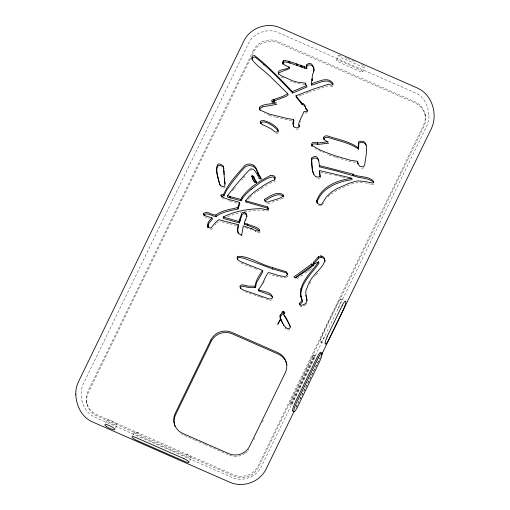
<?xml version="1.0" encoding="UTF-8"?>
<svg xmlns="http://www.w3.org/2000/svg" width="510" height="510" viewBox="0 0 510 510"><rect width="100%" height="100%" fill="white"/><g stroke="black" fill="none" stroke-linecap="round" stroke-linejoin="round"><path stroke-width="0.38" stroke-dasharray="2.55 1.91" d="M242.346 234.581L241.842 235.76L240.274 235.856M428.98 115.783L428.802 119.334L426.838 125.843L261.452 466.542C256.409 477.264 242.473 482.256 231.731 477.334L94.905 417.225C82.837 411.959 78.036 395.779 83.162 384.157L248.548 43.458C253.591 32.736 267.527 27.744 278.269 32.666L415.095 92.775C424.333 96.524 428.483 106.609 428.974 115.948M287.876 276.025L287.041 277.147M225.171 186.724L224.719 187.776L222.908 188.126L221.27 187.38M309.71 284.07L310.864 281.622M338.085 308.626L338.952 306.752A8.179 1.396 -66.3 0 0 341.05 299.268A8.179 1.396 -66.3 0 0 337.926 302.538L322.556 334.203A8.179 1.396 -66.3 0 0 320.458 341.681A8.179 1.396 -66.3 0 0 323.582 338.417L324.468 336.67M250.608 58.287L88.351 392.541A18.462 17.754 -13.7 0 0 97.13 416.083L233.956 476.193A18.462 17.754 -13.7 0 0 258.487 467.281L423.874 126.582A18.462 17.754 -13.7 0 0 415.095 103.045L278.269 42.936A18.462 17.754 -13.7 0 0 253.738 51.841L252.348 54.704M105.5 423.383L107.113 420.074M115.413 428.292L117.019 424.983A5.54 1.186 25.9 0 0 110.421 420.482A5.54 1.186 25.9 0 0 108.84 421.993A5.54 1.186 25.9 0 0 117.019 424.983M132.619 435.425L134.226 432.11M336.594 60.033L338.844 55.399M362.68 71.955L364.93 67.32M189.599 461.072L191.212 457.763M322.645 204.733L323.416 203.139M306.618 303.762L307.033 302.895M253.884 439.594L254.573 438.173M262.51 421.821L263.205 420.399M296.087 407.267L298.522 402.262M299.912 399.394L319.368 359.314M319.713 358.6L320.758 356.452M300.205 122.056L300.785 121.01M263.135 283.375L264.875 280.219M278.498 132.727L276.949 133.582L275.323 133.237M212.389 228.091L211.497 229.36L209.043 229.035A2.053 1.976 -13.7 0 1 208.737 228.869M283.713 197.727L283.088 198.173M241.785 180.068L242.537 179.15M318.533 205.288L321.211 206.014L322.416 205.198M232.592 190.721L233.918 189.178M243.442 178.086L245.852 175.3M248.083 199.295L248.383 198.945M314.746 276.312L315.48 275.489M316.009 274.922L319.171 271.549M248.542 198.772L249.103 198.18M305.981 304.559L306.357 304.164M215.163 224.687L216.112 223.686M234.587 188.432L235.486 187.527M249.224 198.052L249.6 197.689M249.887 197.402L251.863 195.623M328.026 196.739L329.849 194.992M217.075 222.755L218.05 221.895M311.546 268.509L310.411 269.414M254.369 193.57L255.701 192.55M268.834 210.394L266.539 211.025L262.038 210.165L257.69 210.139L244.513 211.644M373.683 184.212L370.91 184.257M250.55 170.506L250.952 170.212M305.579 304.878L301.289 306.708L300.027 306.153M330.945 194.131L337.575 189.93L350.695 184.269M310.278 269.522L308.187 271.11M256.842 191.709L257.416 191.282M257.569 191.167L259.188 190.032M307.46 271.645L304.107 274.01M272.27 299.714L269.758 300.441L266.239 299.045M320.388 177.716L318.648 178.557L315.69 177.799M260.82 188.91L261.292 188.579M302.895 274.833L299.447 277.096M261.343 188.547L269.255 183.708M298.994 277.383L296.17 279.168L294.933 278.619M290.005 329.645L288.054 330.18L286.492 329.498M269.739 183.453L273.137 181.738M298.758 128.781L296.871 129.298L295.048 128.82M260.043 232.133L258.519 232.56L256.785 232.197M307.339 112.965L304.693 112.952M333.113 86.171L330.633 86.426L330.289 85.023M308.116 92.533L302.398 94.796M282.776 198.326L269.152 203.337L267.234 203.375M364.063 167.79L361.985 168.274L360.736 167.898M251.201 170.053L251.761 169.919M299.07 96.09L301.78 95.007M227.543 216.559L240.911 212.23M286.697 277.332L283.496 277.618L278.989 276.694M308.85 92.265L329.587 85.419M351.282 184.065L358.791 182.325L364.739 182.784M274.004 181.407L274.998 181.273M355.444 162.416L350.937 161.727L345.149 160.057M304.84 84.418L298.318 83.646L293.358 82.378M291.663 120.679L276.267 117.376M278.345 276.522L276.037 276.05M320.407 172.055L333.731 174.962M290.827 81.269L289.935 81.013M269.28 115.209L267.565 114.661M368.781 183.81L370.177 184.104M228.665 223.552L219.721 221.308M344.964 177.767L342.688 177.231M236.5 225.592L229.168 223.654M335.127 175.37L342.025 177.072M365.657 182.969L367.219 183.39M274.539 275.687L269.293 274.202M237.035 203.095L233.363 202.043M269.388 115.407L275.547 117.172M336.313 157.507L344.416 159.84M291.988 81.804L291.325 81.555M230.998 201.348L227.447 200.251M231.514 201.501L232.362 201.75M244.838 227.562L246.228 228.015M204.478 216.801L209.476 218.395M329.007 154.983L335.618 157.214M260.208 296.909L242.601 290.91M260.699 297.075L263.721 298.133M246.865 228.25L248 228.665M250.008 229.449L251.067 229.863M251.468 267.272L247.089 265.786L240.204 262.535M254.305 268.407L257.85 269.815M222.264 198.32L224.19 199.091M266.424 203.037L265.767 202.693M264.48 113.45L264.875 113.622M344.932 57.362L347.049 58.293M347.75 58.605L355.508 62.01M322.906 152.375L323.92 152.821M340.814 298.956L344.212 300.447M320.701 342L325.456 344.091M313.86 355.024L315.046 355.546M290.158 404.36L291.35 404.883M184.588 435.514L194.068 439.684M194.794 440.002L204.274 444.165M205.001 444.484L208.647 446.084M209.374 446.403L229.06 455.054M318.648 150.424L322.199 152.05M262.593 125.843L262.191 125.613M285.753 66.874L286.142 67.059M281.252 76.984L283.968 78.247M268.764 128.737L269.133 128.915M315.18 148.639L316.557 149.366M327.694 154.332L328.268 154.734M255.198 231.489L255.669 231.852M285.874 328.778L286.186 329.148M424.977 114.246L425.321 115.649M321.593 204.37L321.938 205.772M300.951 305.305L301.289 306.708M255.306 230.392L255.65 231.795M241.498 234.351L241.842 235.76M86.56 402.071L86.904 403.474M339.972 55.386A3.959 0.848 25.9 0 0 339.073 56.036A3.959 0.848 25.9 0 0 342.624 58.229L361.66 66.593A3.959 0.848 25.9 0 0 364.663 67.422A3.959 0.848 25.9 0 0 364.255 66.281M340.444 55.507A3.959 0.848 25.9 0 1 340.967 55.673M361.15 64.489A3.959 0.848 25.9 0 1 361.737 64.764M362.323 65.057A3.959 0.848 25.9 0 1 362.878 65.363M363.394 65.675A3.959 0.848 25.9 0 1 363.859 65.981M295.921 407.254A7.911 1.351 -66.3 0 0 296.482 406.139L318.081 361.641A7.911 1.351 -66.3 0 0 318.629 360.468M319.63 358.077A7.911 1.351 -66.3 0 1 319.152 359.269M248.855 449.514A15.823 15.223 -13.7 0 1 248.115 450.489M247.299 451.407A15.823 15.223 -13.7 0 1 245.463 453.046M244.966 453.415A15.823 15.223 -13.7 0 1 229.621 455.29M182.58 434.622A15.829 15.223 -13.7 0 1 180.98 433.723M138.58 433.079A5.278 1.128 25.9 0 0 134.162 432.391A5.278 1.128 25.9 0 0 139.262 435.891L186.851 456.794A5.278 1.128 25.9 0 0 191.269 457.483A5.278 1.128 25.9 0 0 186.169 453.989M253.393 50.439L88.007 391.138A18.462 17.754 -13.7 0 0 96.792 414.681L233.612 474.784A18.462 17.754 -13.7 0 0 258.143 465.879L423.529 125.18A18.462 17.754 -13.7 0 0 414.751 101.637L277.924 41.533A18.462 17.754 -13.7 0 0 253.393 50.439M312.636 356.739L291.038 401.242A2.639 0.453 -66.3 0 0 290.082 404.258A2.639 0.453 -66.3 0 0 291.382 402.645L312.981 358.147A2.639 0.453 -66.3 0 0 313.937 355.126A2.639 0.453 -66.3 0 0 312.636 356.739M313.828 357.261L292.23 401.765A2.639 0.453 -66.3 0 0 291.274 404.781A2.639 0.453 -66.3 0 0 292.568 403.168L314.173 358.67A2.639 0.453 -66.3 0 0 315.123 355.648A2.639 0.453 -66.3 0 0 313.828 357.261M358.9 69.124L339.864 60.76A3.959 0.848 25.9 0 0 336.549 60.244A3.959 0.848 25.9 0 0 340.374 62.864L359.41 71.228A3.959 0.848 25.9 0 0 362.725 71.744A3.959 0.848 25.9 0 0 358.9 69.124"/><path stroke-width="0.76" d="M264.824 201.227L264.824 201.112A0.912 0.88 -13.7 0 1 264.913 200.787C269.994 197.708 278.403 191.798 283.796 196.503M323.48 138.006L324.915 140.167L328.153 142.105L327.267 141.812L318.514 142.959L317.634 142.717C315.958 143.253 312.828 141.251 311.737 143.622L311.788 145.018C318.635 150.252 327.261 152.879 335.28 155.811L350.593 160.325L357.497 161.268L357.803 163.538L359.607 166.152L360.493 166.54L362.718 166.815L364.656 165.572C364.746 160.006 371.777 137.031 358.536 141.876L358.205 147.753L358.549 149.156C349.72 142.666 338.334 140.913 328.159 137.432C326.578 137.056 323.837 137.228 323.824 139.409C322.307 136.75 325.635 135.144 327.815 136.03C337.99 139.504 349.375 141.264 358.205 147.753M357.835 162.671L357.854 163.959M294.002 411.564L266.207 468.824C259.992 482.058 242.817 488.248 229.564 482.128L92.737 422.025C81.657 417.467 76.207 405.431 75.773 394.071M75.754 394.459L75.99 389.901L76.87 385.802L78.406 381.875L243.793 41.176C250.008 27.942 267.183 21.751 280.436 27.871L417.263 87.975C431.983 94.35 437.988 113.959 431.594 128.125L321.453 355.017M290.196 326.872C288.705 322.365 285.606 318.482 283.662 314.383L284.911 312.279L282.929 311.406L280.188 315.148L279.99 317.354L280.895 320.025M280.334 318.756L280.188 315.148M297.285 65.541L288.858 62.641L284.924 61.882L283.139 62.921L282.948 64.305L282.712 61.678L283.452 60.766L284.58 60.48L288.513 61.232L296.833 63.941L297.285 65.541L306.733 68.748L306.631 64.853C312.126 59.632 315.46 69.417 313.019 73.644L312.77 73.733C311.565 77.367 312.796 83.838 312.037 79.05M306.733 68.748L306.631 64.853M333.036 84.781C328.121 76.972 318.144 83.691 311.68 85.081L311.342 83.678L311.948 79.012M311.68 85.081L311.852 83.564M252.373 176.23L252.424 175.829L254.139 176.83L253.852 177.678L256.377 181.643L256.173 182.561C254.464 182.918 251.226 176.524 252.718 177.639L252.373 176.23C249.607 174.866 253.291 177.709 252.571 178.889M252.718 177.639L252.424 175.829M242.448 198.371L241.192 200.8L227.791 197.204L227.447 195.795C234.568 186.424 242.116 177.263 250.429 168.925C255.166 167.898 257.148 175.383 259.367 178.341L260.801 178.972L261.12 178.315L259.941 176.16A33.552 32.27 -13.7 0 0 259.201 175.077L258.519 174.133L258.863 175.542M373.779 182.44C368.532 177.499 359.76 178.57 353.468 175.791L335.159 170.633L319.789 166.929C318.559 162.594 319.024 152.471 311.527 158.1C311.476 164.22 311.317 171.379 315.346 176.39L318.31 177.155L320.05 176.313L319.292 170.493L352.13 178.264C338.359 179.826 322.243 185.946 317.035 199.933L316.563 200.373L317.15 203.018M311.527 158.1L312.694 170.99L313.612 174.388M278.371 74.135L279.129 72.637L289.61 68.519L289.266 67.116L284.733 65.159L282.604 62.902M299.147 124.701L299.147 126.869M252.016 59.256L252.635 57.509L254.974 56.986C268.515 67.6 280.78 80.484 292.683 93.056L307.02 86.904L305.254 83.105L297.974 82.244L293.02 80.975L280.908 75.582L278.32 73.784C276.834 68.538 287.302 70.316 289.266 67.116M318.61 261.853C311.087 273.003 295.437 285.708 302.232 300.333L299.274 303.476L299.682 304.75L300.951 305.305C312.158 303.909 302.519 293.849 307.173 287.838C309.296 279.792 315.059 273.915 320.618 268.113C322.569 265.608 324.953 262.688 324.691 259.322A4.526 4.354 -13.7 0 0 324.392 258.283L323.57 257.021L320.949 255.867L318.38 256.734L313.637 262.185L313.267 264.518L318.61 261.853L318.954 263.256C311.948 273.538 299.676 283.694 300.989 297.069M313.746 265.06L313.637 262.185M358.549 149.156L358.874 143.284C361.074 141.2 365.077 142.634 366.193 145.222M223.954 170.085L224.145 174.458M274.597 100.776L285.963 96.466L288.112 95.089L287.767 93.687L282.655 96.466L274.252 99.373L274.297 101.394C274.775 99.38 272.11 99.169 271.632 100.763L272.436 102.166L276.471 102.931C270.969 104.34 264.103 103.396 259.533 107.227L259.692 109.446L260.559 110.281L269.05 113.998L287.615 118.639L293.601 119.448L293.945 120.851L293.129 124.434L293.607 126.856M259.533 107.227L259.928 110.103M240.235 288.373L240.261 287.825A2.41 2.314 -13.7 0 1 240.599 287.009L242.486 286.142L248.874 287.57L255.523 287.455C254.681 281.087 259.322 275.604 262.471 270.389L246.636 264.084C244.494 262.701 235.091 261.056 237.488 256.351C249.517 255.784 260.623 264.913 272.334 267.387L272.824 269.012L285.128 272.467L286.945 273.264L287.863 274.928M255.523 287.455L256.383 283.044L262.816 271.798L262.471 270.389M244.755 212.625L242.683 212.358L241.867 213.014L238.967 221.518L239.311 222.921L223.495 218.439L223.15 217.037C234.441 211.287 247.159 209.062 259.73 208.679C262.663 207.984 266.462 211.248 268.77 208.565L267.367 206.805L245.654 200.787L248.886 196.65L254.617 191.696L264.798 184.671L271.683 180.846L274.654 179.871L274.629 178.761C276.471 177.423 273.851 175.516 272.442 175.453L270.198 175.701M239.47 219.746L239.815 221.149L239.311 222.921M293.601 119.448L292.785 123.031L293.862 126.486L294.703 127.417L296.527 127.895L298.42 127.379L299.255 126.27L298.656 124.472L299.262 121.935L304.056 111.416L306.351 111.862L307.67 110.409L305.388 107.412M207.347 225.037L207.691 226.44L208.788 226.924L208.443 225.522L207.347 225.037L207.895 226.995A2.053 1.976 -13.7 0 0 208.698 227.626L211.153 227.957L214.818 223.284L218.701 219.695L238.208 224.674C237.265 227.83 236.41 232.968 240.248 234.606L241.498 234.351L241.995 233.325L243.289 225.911L251.296 228.678L252.061 228.314L251.781 228.894C259.775 233.472 263.785 229.857 253.285 226.21L244.271 223.061L245.291 220.103M237.711 207.544C230.354 209.419 222.022 210.279 215.832 215.048C212.185 215.488 206.486 210.005 203.554 213.747L203.898 215.15C206.824 211.408 212.53 216.89 216.176 216.45C222.36 211.682 230.692 210.828 238.055 208.947L237.711 207.544L239.458 202.47C233.535 200.149 226.102 199.869 221.085 195.923A1.39 1.332 -13.7 0 1 221.028 195.139L223.616 194.367C228.512 183.262 237.124 174.152 245.074 165.253C247.739 163.468 251.366 163.684 253.929 165.546M238.055 208.947L239.796 203.879L239.458 202.47M207.984 225.828L208.73 223.456L212.332 219.3L211.988 217.897L204.14 215.398L203.554 213.747M239.815 221.149L242.212 214.417C243.576 212.778 247.299 214.187 246.993 216.52M221.123 194.865L221.372 196.541A1.39 1.332 -13.7 0 0 221.353 197.07M258.481 174.088L258.768 173.241C257.104 171.679 257.862 174.904 258.978 174.598M241.192 200.8L240.847 199.391L242.103 196.968M260.157 121.966C261.853 116.038 285.804 130.675 275.668 132.224L270.466 128.38L261.987 124.319L260.164 121.986L260.578 123.567M260.502 123.375C263.715 118.301 276.471 127.793 278.536 131.376M259.947 231.157L255.147 228.301L244.711 224.221M221.461 196.273L223.96 195.77L226.389 190.651L231.546 183.154L240.561 171.915L245.418 166.655L249.46 165.399L253.457 166.438L256.205 169.097L258.328 174.248M273.953 99.992L274.252 99.373M230.195 197.912L229.953 196.305L227.447 195.795M301.206 67.059L300.983 65.414L296.941 64.139M280.551 318.616L277.784 324.315L280.819 319.196C282.795 322.454 283.911 327.19 287.71 328.778L289.661 328.242L290.426 326.776L286.416 318.291L283.662 314.383M328.791 339.66L343.287 309.787A8.173 1.562 -66.2 0 0 343.727 308.843A8.179 1.396 -66.3 0 0 345.812 301.359A8.179 1.396 -66.3 0 0 342.688 304.629A8.173 1.249 -65.7 0 0 342.236 305.503M342.236 305.477L327.739 335.338A8.173 1.23 -66.4 0 0 327.089 336.861M271.97 102.172L272.793 101.222L274.297 101.394M268.642 209.38L267.712 208.208L246.126 201.973M242.116 196.949C249.301 187.54 259.711 180.859 270.173 175.701M242.46 198.352L245.928 194.125L251.073 189.452M282.929 311.406L283.267 312.815L280.532 316.551M325.087 261.464L325.036 260.725A4.526 4.354 -13.7 0 0 324.736 259.686L323.914 258.423L321.294 257.276L318.724 258.137L313.975 263.587M306.975 66.255C309.927 62.316 315.537 67.243 313.873 71.311M312.107 146.032L312.082 145.025C313.172 142.653 316.302 144.655 317.972 144.126L318.858 144.362L327.611 143.221L328.497 143.508M211.988 217.897C210.362 219.861 206.148 222.966 208.443 225.522M259.87 108.63L262.809 106.813M311.865 159.502C313.624 156.857 318.125 157.915 318.928 160.841M251.003 189.516L252.679 188.184M311.833 263.887L293.97 276.943L295.825 277.759L307.122 270.236L313.357 265.27L313.65 264.684L311.833 263.887L312.177 265.289L313.389 265.825M312.177 265.289L294.939 277.905M252.705 188.171C258.838 183.606 265.155 178.27 272.786 176.862L275.234 178.137M319.407 165.552L352.958 174.152L353.468 175.791M272.659 297.426L271.02 295.411L258.678 290.808L258.34 289.399C262.599 291.975 271.358 291.331 272.519 297.279A2.397 2.308 -13.7 0 1 272.149 298.076L269.414 299.038L243.232 289.98L240.554 288.277L239.917 286.422A2.41 2.314 -13.7 0 1 240.255 285.6L242.142 284.733L248.529 286.167L255.178 286.046M287.767 93.687L269.905 76.168C264.684 71.062 258.506 67.027 253.629 61.563C251.455 59.95 250.569 54.953 254.637 55.584C268.171 66.198 280.436 79.082 292.345 91.653L306.676 85.501M305.197 106.826L303.826 105.034L302.054 104.461L296.31 97.193L295.966 95.791L312.923 89.256L329.243 84.016L330.289 85.023L332.086 85.074L333.151 83.889C328.332 75.474 318.004 82.065 311.342 83.678M245.329 220.09L245.661 219.969C246.228 217.846 247.439 215.169 245.96 213.199M262.854 106.794L276.815 104.34M258.34 289.399C262.86 285.32 264.308 277.612 268.311 272.608C271.167 272.359 290.853 281.705 286.601 271.862L272.48 267.603M258.678 290.808L259.201 290.674M304.738 68.136L304.221 66.44L300.862 65.656M353.124 174.388C359.199 177.633 369.476 175.587 373.824 181.821L373.345 182.809L372.644 183.077L364.93 181.458L358.447 180.916L355.349 181.318L348.674 183.447L337.231 188.528L331.704 191.868L326.234 197.109L321.593 204.37L319.904 204.523L317.851 203.732L316.927 202.234M295.966 95.791L301.716 103.058L303.482 103.632L304.859 105.423L305.732 108.815L307.67 111.25M229.851 196.509L240.847 199.391M352.263 179.616C339.36 181.209 322.377 187.259 317.379 201.335L316.908 201.781L316.563 200.373M223.15 217.037L238.967 221.518M304.394 66.734L306.395 67.346M272.824 269.012L243.487 258.092L238.457 257.435L237.654 257.996L237.316 259.386M252.762 177.231L254.229 178.149M244.762 212.625L245.954 213.199M283.267 312.815L284.593 313.395M253.935 165.552L255.861 167.688L257.983 172.845M263.759 64.706L264.084 64.987M253.852 177.678L254.197 179.08L256.651 182.899M285.243 327.949L285.562 328.376M258.87 175.548L259.545 176.485A33.552 32.27 -13.7 0 1 260.278 177.569L261.222 179.182M252.214 178.175L252.597 178.698L252.252 177.295M283.267 324.781L283.605 325.38M258.991 178.468L259.201 178.851M252.628 178.991L252.826 179.341M253.687 180.871L253.999 181.426M254.241 181.847L254.592 182.472M281.877 322.103L282.578 323.499M281.635 321.606L280.819 319.196M220.129 185.538L220.288 185.889M319.107 165.374L319.751 166.955L319.445 165.52M219.81 184.741C218.745 178.315 214.213 170.557 217.821 164.379A1.734 1.664 -13.7 0 1 218.401 164.035L220.263 164.105L222.806 165.501A3.27 3.149 -13.7 0 1 223.335 166.279L224.948 184.633L224.374 186.367L222.564 186.724C218.771 185.71 219.019 180.559 217.917 177.582M207.901 227.753L207.691 226.44M238.062 233.217L237.813 229.742L238.546 226.077L238.208 224.674M357.497 161.268L357.969 163.194M352.958 174.152L353.303 175.561M304.221 66.44L304.566 67.843M301.761 65.707L302.105 67.11M305.254 83.105L305.592 84.507M317.354 142.781L317.692 144.19M317.182 142.972L317.52 144.375M296.833 63.941L297.177 65.344M301.716 103.058L302.054 104.461M311.788 145.018L312.133 146.421M289.572 61.697L289.999 63.24M288.513 61.232L288.858 62.641M288.226 61.308L288.564 62.711M292.345 91.653L292.683 93.056M283.452 60.766L283.796 62.169M320.949 255.867L321.294 257.276M318.38 256.734L318.724 258.137M273.844 99.794L274.189 101.197M274.629 178.761L274.973 180.164M301.155 288.73L301.499 290.139M300.925 288.781L301.27 290.184M300.772 295.749L302.577 301.735L299.619 304.878L299.274 303.476M267.367 206.805L267.712 208.208M252.877 176.403L253.221 177.805M272.334 267.387L272.671 268.795M245.654 200.787L245.998 202.19M247.477 224.26L247.815 225.662M247.299 223.979L247.643 225.388M244.264 223.061L244.602 224.464M239.783 219.631L240.127 221.034M254.809 286.282L255.153 287.691M229.953 196.305L230.297 197.708M223.616 194.367L223.96 195.77M215.832 215.048L216.176 216.45M223.954 168.612L223.673 167.682A3.27 3.149 -13.7 0 0 223.15 166.91L220.607 165.508L218.745 165.444A1.734 1.664 -13.7 0 0 218.165 165.782C215.462 169.129 217.566 173.731 217.955 177.48M225.133 184.053L224.4 178.417M319.636 171.895L320.299 176.989M307.275 300.702L305.93 295.258M292.823 411.289A7.911 1.351 -66.3 0 1 295.456 401.925L317.054 357.427A7.911 1.351 -66.3 0 1 320.975 352.78M327.076 336.861A8.179 1.396 -66.3 0 0 325.24 343.848A8.179 1.396 -66.3 0 0 328.344 340.508A8.173 1.536 -66.9 0 0 328.791 339.679M175.013 426.366A15.829 15.223 -13.7 0 1 175.606 414.7L211.159 341.458A15.823 15.223 -13.7 0 1 232.184 333.827L278.109 354.004A15.823 15.223 -13.7 0 1 286.881 364.809M264.48 199.71L265.576 201.424L267.578 202.253C272.57 199.85 279.722 199.455 283.541 195.687A1.479 1.422 -13.7 0 0 283.458 195.101C278.058 190.396 269.65 196.305 264.569 199.384A0.912 0.88 -13.7 0 0 264.48 199.71M210.815 340.055L175.261 413.298A15.829 15.223 -13.7 0 0 182.79 433.474L228.716 453.645A15.823 15.223 -13.7 0 0 249.741 446.014L285.294 372.778A15.823 15.223 -13.7 0 0 277.772 352.595L231.846 332.424A15.823 15.223 -13.7 0 0 210.815 340.055M318.246 357.95L296.641 402.447A7.911 1.351 -66.3 0 0 293.785 411.506A7.911 1.351 -66.3 0 0 297.674 406.661L319.273 362.164A7.911 1.351 -66.3 0 0 322.135 353.105A7.911 1.351 -66.3 0 0 318.246 357.95M183.919 458.624L136.329 437.714A5.278 1.128 25.9 0 0 131.911 437.032A5.278 1.128 25.9 0 0 137.011 440.525L184.601 461.429A5.278 1.128 25.9 0 0 189.019 462.117A5.278 1.128 25.9 0 0 183.919 458.624M106.596 426.628A5.54 1.186 25.9 0 0 114.769 429.618A5.54 1.186 25.9 0 0 108.171 425.117A5.54 1.186 25.9 0 0 106.596 426.628"/></g></svg>
